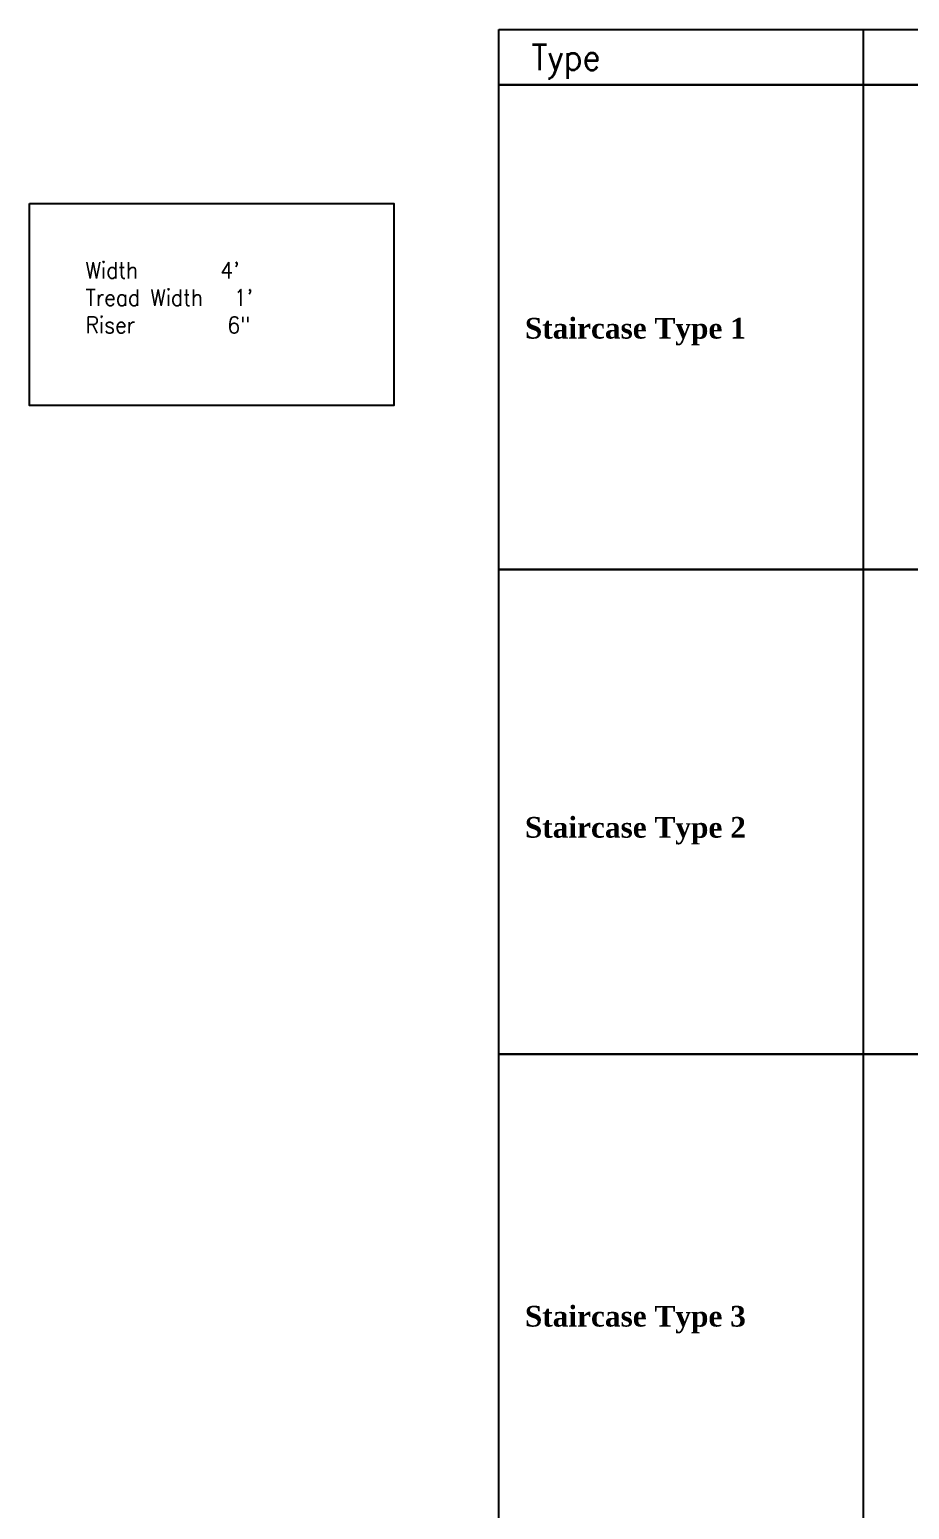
# Model space of a CAD drawing. Header units: feet. Extents: x -2086 to 4549, y -11457 to -6010.
# Drawn here: x -2086 to -470, y -8730 to -6010 of the extents above; entities that cross this region are included whole.
import ezdxf

# ---------------------------------------------------------------- set-up
doc = ezdxf.new("R2010")
doc.units = ezdxf.units.FT
doc.header["$MEASUREMENT"] = 0
doc.styles.add('MtXpl_Georgia', font='Georgia Bold.ttf')
doc.styles.get("Standard").update_dxf_attribs({"font": 'standard'})

msp = doc.modelspace()

# ---------------------------------------------------------------- linework, layer by layer
for points in [[(-1223.89, -6010.11), (4548.57, -6010.11), (4548.57, -6111.79), (-1223.89, -6111.79), (-1223.89, -6010.11)], [(-1223.89, -6010.11), (-554.75, -6010.11), (-554.75, -11456.63), (-1223.89, -11456.63), (-1223.89, -6111.79)], [(-1223.89, -6111.79), (4548.57, -6111.79), (4548.57, -7002.59), (-1223.89, -7002.59), (-1223.89, -6111.79)], [(-2085.79, -6329.88), (-1416.64, -6329.88), (-1416.64, -6701.24), (-2085.79, -6701.24), (-2085.79, -6329.88)], [(-1223.89, -7002.59), (4548.57, -7002.59), (4548.57, -7893.4), (-1223.89, -7893.4), (-1223.89, -7002.59)], [(-1223.89, -7002.59), (4548.57, -7002.59), (4548.57, -7893.4), (-1223.89, -7893.4), (-1223.89, -7002.59)], [(-1223.89, -7893.4), (4548.57, -7893.4), (4548.57, -8784.21), (-1223.89, -8784.21), (-1223.89, -7893.4)]]:
    msp.add_lwpolyline(points, close=True)

# ---------------------------------------------------------------- texts
at = {"style": 'MtXpl_Georgia'}
for s, p in [('Staircase Type 1', (-1176.13, -6578.01)), ('Staircase Type 2', (-1176.13, -7495.26)), ('Staircase Type 3', (-1176.13, -8393.74))]:
    msp.add_text(s, height=38.091, dxfattribs=at).set_placement(p)
at = {"attachment_point": 1}
for s, width, gutter_width, insert, char_height in [('Type', 356.9701, 196.85, (-1164.21, -6037.46), 47.156), ('Width        4\'\\PTread Width   1\'\\PRiser         6"', 440.8238, 125.98, (-1982.93, -6437.23), 30.1796)]:
    msp.add_mtext_dynamic_manual_height_columns(s, width=width, gutter_width=gutter_width, heights=[0], dxfattribs=dict(at, insert=insert, char_height=char_height))

doc.saveas('drawing.dxf')
